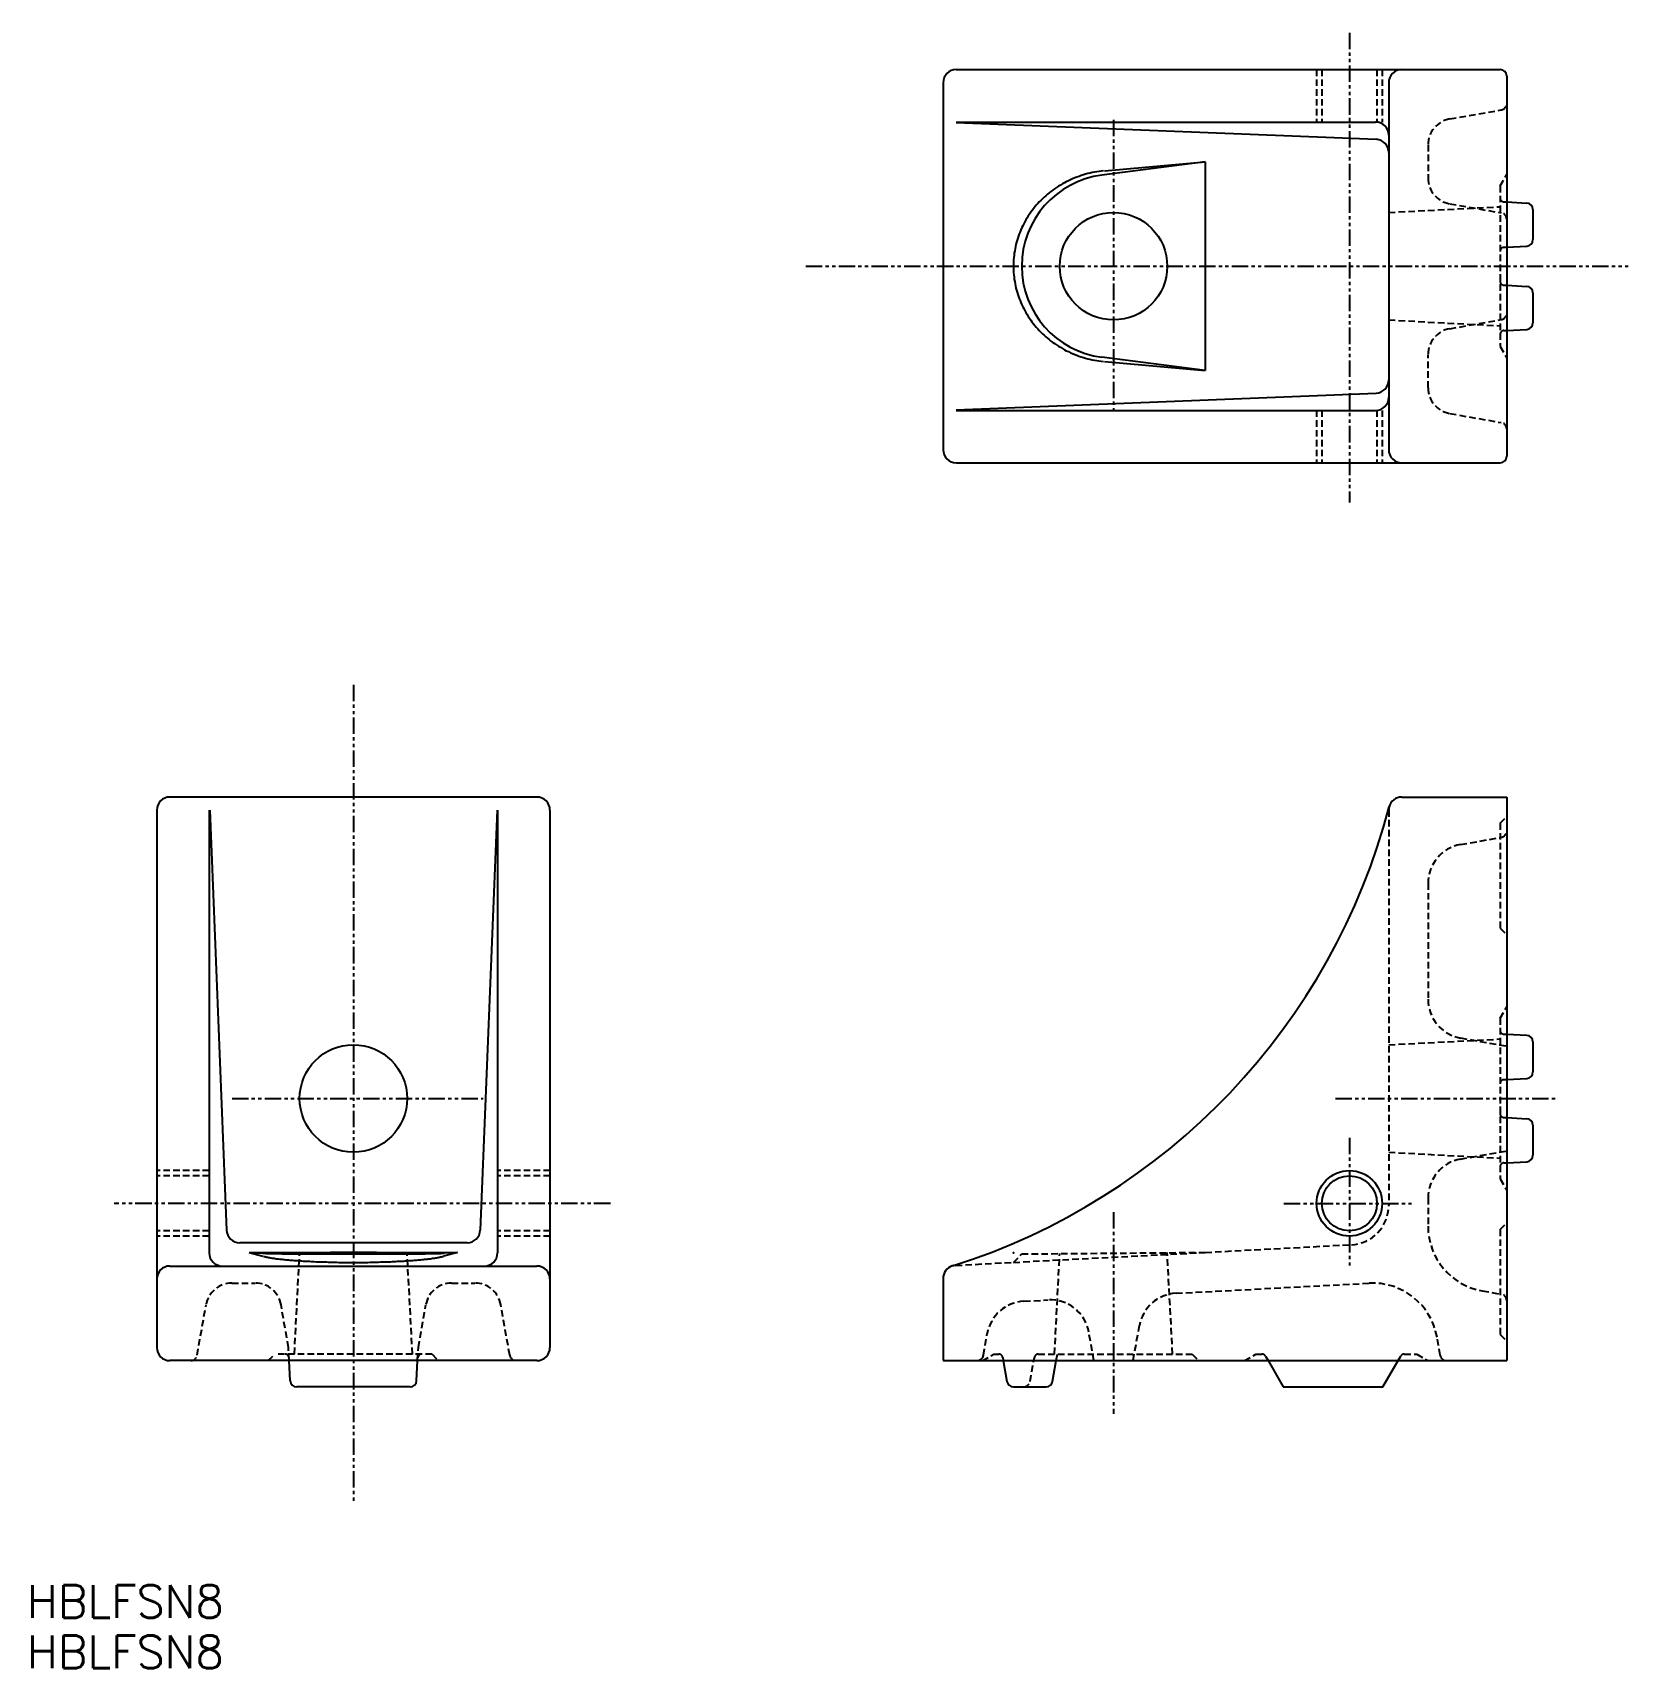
# Model space of a CAD drawing. Extents: x 2 to 124, y 3 to 128.
import ezdxf

# ---------------------------------------------------------------- set-up
doc = ezdxf.new("R2010")
doc.units = 0
doc.linetypes.add('DASHED', pattern=[0.75, 0.5, -0.25])
doc.linetypes.add('PHANTOM', pattern=[2.5, 1.25, -0.25, 0.25, -0.25, 0.25, -0.25])
doc.layers.get('0').update_dxf_attribs({"linetype": 'CONTINUOUS'})
doc.styles.get("Standard").update_dxf_attribs({"font": 'txt.shx', "bigfont": 'extfont2.shx'})

msp = doc.modelspace()

# ---------------------------------------------------------------- linework, layer by layer
at = {"color": 1, "linetype": 'PHANTOM'}
for p, q in [((102.76, 128.1), (102.76, 92.26)), ((84.76, 121.46), (84.76, 99.25)), ((61.29, 110.29), (124.04, 110.29)), ((26.76, 78.35), (26.76, 16.07)), ((17.5, 46.79), (36.67, 46.79)), ((101.7, 46.79), (118.54, 46.79)), ((102.76, 43.79), (102.76, 33.79)), ((46.37, 38.79), (8.5, 38.79)), ((97.76, 38.79), (107.76, 38.79)), ((84.76, 38.12), (84.76, 22.74))]:
    msp.add_line(p, q, dxfattribs=at)
at = {"color": 7, "linetype": 'CONTINUOUS'}
for p, q in [((72.76, 125.29), (114.26, 125.29)), ((114.76, 124.79), (114.76, 95.79)), ((71.76, 124.29), (71.76, 96.29)), ((105.76, 124.29), (105.76, 96.29)), ((72.76, 121.29), (104.76, 121.29)), ((72.76, 121.25), (104.8, 119.97)), ((91.76, 118.24), (83.88, 117.23)), ((84.07, 117.56), (91.76, 118.24)), ((91.76, 118.24), (91.76, 102.34)), ((114.76, 115.19), (116.29, 115.11)), ((116.76, 114.61), (116.76, 112.32)), ((114.76, 111.74), (116.29, 111.82)), ((114.76, 108.83), (116.29, 108.75)), ((116.76, 108.25), (116.76, 105.97)), ((114.76, 105.39), (116.29, 105.47)), ((91.76, 102.34), (83.88, 103.34)), ((84.07, 103.01), (91.76, 102.34)), ((72.76, 99.33), (104.8, 100.61)), ((72.76, 99.29), (104.76, 99.29)), ((72.76, 95.29), (114.26, 95.29)), ((11.76, 68.79), (11.76, 27.79)), ((40.76, 69.79), (12.76, 69.79)), ((15.76, 68.79), (15.76, 35.01)), ((15.8, 68.79), (17.09, 36.75)), ((37.72, 68.79), (36.44, 36.75)), ((37.76, 68.79), (37.76, 35.01)), ((41.76, 68.79), (41.76, 27.79)), ((106.76, 69.79), (114.76, 69.79)), ((114.76, 69.79), (114.76, 26.79)), ((114.76, 51.69), (116.29, 51.61)), ((116.76, 51.11), (116.76, 48.82)), ((114.76, 48.24), (116.29, 48.32)), ((114.76, 48.24), (114.76, 45.33)), ((114.76, 45.33), (114.76, 42.79)), ((114.76, 45.33), (116.29, 45.25)), ((116.76, 44.75), (116.76, 42.47)), ((114.76, 41.89), (116.29, 41.97)), ((35.44, 35.79), (18.09, 35.79)), ((18.82, 35.05), (19.86, 34.76)), ((18.82, 35.05), (19.82, 34.99)), ((18.82, 35.05), (34.71, 35.05)), ((34.71, 35.05), (33.67, 34.76)), ((34.71, 35.05), (33.71, 34.99)), ((12.76, 34.01), (40.76, 34.01)), ((71.76, 33.06), (71.76, 26.79)), ((40.76, 26.79), (12.76, 26.79)), ((21.94, 25.26), (21.86, 26.79)), ((31.58, 25.26), (31.66, 26.79)), ((71.76, 26.79), (114.76, 26.79)), ((76.35, 26.79), (76.63, 25.2)), ((80.11, 25.2), (80.39, 26.79)), ((96.55, 26.79), (97.71, 24.79)), ((105.32, 24.79), (106.48, 26.79)), ((31.09, 24.79), (22.44, 24.79)), ((77.12, 24.79), (79.62, 24.79)), ((97.71, 24.79), (105.32, 24.79))]:
    msp.add_line(p, q, dxfattribs=at)
at = {"color": 3, "linetype": 'DASHED'}
for p, q in [((100.26, 125.29), (100.26, 121.29)), ((100.66, 125.29), (100.66, 121.29)), ((104.86, 125.29), (104.86, 121.29)), ((105.26, 125.29), (105.26, 121.29)), ((110.42, 121.52), (114.35, 122.21)), ((108.76, 119.55), (108.76, 117.02)), ((114.26, 116.42), (114.76, 117.29)), ((114.26, 116.42), (114.26, 104.15)), ((105.76, 114.39), (114.26, 114.83)), ((110.42, 115.05), (114.35, 114.36)), ((114.55, 115.2), (114.76, 115.19)), ((114.55, 111.73), (114.76, 111.74)), ((114.55, 108.84), (114.76, 108.83)), ((105.76, 106.19), (114.26, 105.74)), ((110.42, 105.52), (114.35, 106.21)), ((114.55, 105.38), (114.76, 105.39)), ((114.26, 104.15), (114.76, 103.29)), ((108.76, 101.02), (108.76, 103.55)), ((100.26, 99.29), (100.26, 95.29)), ((100.66, 99.29), (100.66, 95.29)), ((104.86, 99.29), (104.86, 95.29)), ((105.26, 99.29), (105.26, 95.29)), ((110.42, 99.05), (114.35, 98.36)), ((105.76, 68.79), (105.76, 38.63)), ((114.26, 67.79), (114.76, 68.29)), ((114.26, 67.79), (114.26, 59.79)), ((111.24, 66.17), (114.35, 66.71)), ((108.76, 63.21), (108.76, 54.36)), ((114.26, 59.79), (114.76, 59.29)), ((114.26, 52.92), (114.76, 53.79)), ((114.26, 52.92), (114.26, 40.65)), ((105.76, 50.89), (114.26, 51.33)), ((111.24, 51.41), (114.76, 50.79)), ((114.55, 51.7), (114.76, 51.69)), ((114.76, 50.79), (114.76, 48.24)), ((114.55, 48.23), (114.76, 48.24)), ((114.55, 45.34), (114.76, 45.33)), ((105.76, 42.69), (114.26, 42.24)), ((111.24, 42.17), (114.76, 42.79)), ((15.76, 41.29), (11.76, 41.29)), ((41.76, 41.29), (37.76, 41.29)), ((114.55, 41.88), (114.76, 41.89)), ((15.76, 40.89), (11.76, 40.89)), ((41.76, 40.89), (37.76, 40.89)), ((114.26, 40.65), (114.76, 39.79)), ((108.76, 39.21), (108.76, 37.04)), ((15.76, 36.69), (11.76, 36.69)), ((15.76, 36.29), (11.76, 36.29)), ((41.76, 36.69), (37.76, 36.69)), ((41.76, 36.29), (37.76, 36.29)), ((114.26, 36.79), (114.76, 37.29)), ((114.26, 36.79), (114.26, 28.79)), ((22.26, 27.29), (22.66, 34.96)), ((31.27, 27.29), (30.86, 35.03)), ((77.12, 34.29), (91.76, 35.05)), ((77.76, 34.93), (91.76, 35.05)), ((80.26, 27.29), (80.66, 34.96)), ((89.27, 27.29), (88.86, 35.03)), ((91.76, 35.05), (102.92, 35.64)), ((72.71, 34.06), (77.12, 34.29)), ((77.12, 34.29), (77.76, 34.93)), ((17.49, 32.71), (19.27, 32.71)), ((34.26, 32.71), (36.04, 32.71)), ((89.53, 31.93), (104.26, 32.7)), ((77.93, 31.32), (79.77, 31.42)), ((112.9, 32.12), (114.35, 31.86)), ((14.84, 27.2), (15.52, 31.06)), ((21.81, 27.79), (21.24, 31.06)), ((31.72, 27.79), (32.29, 31.06)), ((38.69, 27.2), (38.01, 31.06)), ((74.84, 27.2), (75.13, 28.85)), ((83.26, 26.79), (82.88, 28.95)), ((86.26, 26.79), (86.74, 29.46)), ((114.26, 28.79), (114.76, 28.29)), ((21.86, 26.79), (21.81, 27.79)), ((31.66, 26.79), (31.72, 27.79)), ((109.69, 27.2), (109.45, 28.58)), ((20.26, 26.79), (20.76, 27.29)), ((32.76, 27.29), (20.76, 27.29)), ((32.76, 27.29), (33.26, 26.79)), ((74.76, 26.79), (75.63, 27.29)), ((75.63, 27.29), (76.01, 27.29)), ((76.31, 27.04), (76.35, 26.79)), ((78.4, 25.2), (78.72, 27.04)), ((79.02, 27.29), (90.76, 27.29)), ((80.39, 26.79), (80.48, 27.29)), ((90.76, 27.29), (91.26, 26.79)), ((94.76, 26.79), (95.63, 27.29)), ((95.63, 27.29), (96.09, 27.29)), ((96.35, 27.14), (96.55, 26.79)), ((106.48, 26.79), (106.68, 27.14)), ((106.94, 27.29), (107.9, 27.29)), ((107.9, 27.29), (108.76, 26.79))]:
    msp.add_line(p, q, dxfattribs=at)
at = {"color": 7, "linetype": 'CONTINUOUS'}
for points in [[(84, 117.56, 0), (83.83, 117.54, 0), (83.66, 117.52, 0), (83.48, 117.49, 0), (83.31, 117.46, 0), (83.14, 117.43, 0), (82.97, 117.39, 0), (82.8, 117.35, 0), (82.63, 117.3, 0), (82.46, 117.25, 0), (82.29, 117.2, 0), (82.13, 117.14, 0), (81.96, 117.08, 0), (81.8, 117.02, 0), (81.64, 116.95, 0), (81.48, 116.88, 0), (81.32, 116.81, 0), (81.16, 116.73, 0), (81.01, 116.65, 0), (80.86, 116.57, 0), (80.71, 116.48, 0), (80.56, 116.39, 0), (80.41, 116.3, 0), (80.27, 116.2, 0), (80.13, 116.1, 0), (79.99, 116, 0), (79.86, 115.89, 0), (79.72, 115.78, 0), (79.59, 115.67, 0), (79.46, 115.55, 0), (79.34, 115.43, 0), (79.22, 115.31, 0), (79.1, 115.19, 0), (78.98, 115.06, 0), (78.87, 114.94, 0), (78.76, 114.81, 0), (78.65, 114.67, 0), (78.55, 114.54, 0), (78.44, 114.4, 0), (78.35, 114.26, 0), (78.25, 114.12, 0), (78.16, 113.97, 0), (78.08, 113.83, 0), (77.99, 113.68, 0), (77.91, 113.53, 0), (77.84, 113.38, 0), (77.76, 113.23, 0), (77.7, 113.07, 0), (77.63, 112.92, 0), (77.57, 112.76, 0), (77.51, 112.6, 0), (77.46, 112.44, 0), (77.41, 112.28, 0), (77.36, 112.12, 0), (77.32, 111.95, 0), (77.28, 111.79, 0), (77.25, 111.62, 0), (77.22, 111.46, 0), (77.19, 111.29, 0), (77.17, 111.13, 0), (77.15, 110.96, 0), (77.14, 110.79, 0), (77.13, 110.62, 0), (77.12, 110.46, 0), (77.12, 110.29, 0), (77.12, 110.12, 0), (77.13, 109.95, 0), (77.14, 109.78, 0), (77.15, 109.62, 0), (77.17, 109.45, 0), (77.19, 109.28, 0), (77.22, 109.12, 0), (77.25, 108.95, 0), (77.28, 108.79, 0), (77.32, 108.62, 0), (77.36, 108.46, 0), (77.41, 108.3, 0), (77.46, 108.14, 0), (77.51, 107.98, 0), (77.57, 107.82, 0), (77.63, 107.66, 0), (77.7, 107.51, 0), (77.76, 107.35, 0), (77.84, 107.2, 0), (77.91, 107.05, 0), (77.99, 106.9, 0), (78.08, 106.75, 0), (78.16, 106.6, 0), (78.25, 106.46, 0), (78.35, 106.32, 0), (78.44, 106.18, 0), (78.54, 106.04, 0), (78.65, 105.9, 0), (78.76, 105.77, 0), (78.87, 105.64, 0), (78.98, 105.51, 0), (79.1, 105.39, 0), (79.21, 105.26, 0), (79.34, 105.14, 0), (79.46, 105.02, 0), (79.59, 104.91, 0), (79.72, 104.8, 0), (79.85, 104.69, 0), (79.99, 104.58, 0), (80.13, 104.48, 0), (80.27, 104.38, 0), (80.41, 104.28, 0), (80.56, 104.19, 0), (80.71, 104.1, 0), (80.86, 104.01, 0), (81.01, 103.92, 0), (81.16, 103.84, 0), (81.32, 103.77, 0), (81.48, 103.69, 0), (81.64, 103.62, 0), (81.8, 103.55, 0), (81.96, 103.49, 0), (82.12, 103.43, 0), (82.29, 103.38, 0), (82.46, 103.32, 0), (82.63, 103.27, 0), (82.79, 103.23, 0), (82.96, 103.19, 0), (83.14, 103.15, 0), (83.31, 103.12, 0), (83.48, 103.09, 0), (83.65, 103.06, 0), (83.83, 103.04, 0), (84, 103.02, 0)], [(19.83, 34.98, 0), (19.85, 34.98, 0), (19.88, 34.98, 0), (19.91, 34.98, 0), (19.94, 34.98, 0), (19.98, 34.98, 0), (20.02, 34.98, 0), (20.06, 34.98, 0), (20.11, 34.97, 0), (20.16, 34.97, 0), (20.21, 34.97, 0), (20.27, 34.97, 0), (20.33, 34.97, 0), (20.39, 34.97, 0), (20.46, 34.97, 0), (20.53, 34.97, 0), (20.6, 34.96, 0), (20.68, 34.96, 0), (20.76, 34.96, 0), (20.84, 34.96, 0), (20.93, 34.96, 0), (21.01, 34.96, 0), (21.11, 34.96, 0), (21.2, 34.96, 0), (21.3, 34.95, 0), (21.39, 34.95, 0), (21.5, 34.95, 0), (21.6, 34.95, 0), (21.71, 34.95, 0), (21.82, 34.95, 0), (21.93, 34.95, 0), (22.04, 34.95, 0), (22.16, 34.95, 0), (22.28, 34.95, 0), (22.4, 34.95, 0), (22.53, 34.94, 0), (22.65, 34.94, 0), (22.78, 34.94, 0), (22.91, 34.94, 0), (23.04, 34.94, 0), (23.18, 34.94, 0), (23.31, 34.94, 0), (23.45, 34.94, 0), (23.59, 34.94, 0), (23.73, 34.94, 0), (23.87, 34.94, 0), (24.01, 34.94, 0), (24.16, 34.94, 0), (24.3, 34.94, 0), (24.45, 34.94, 0), (24.6, 34.93, 0), (24.75, 34.93, 0), (24.9, 34.93, 0), (25.05, 34.93, 0), (25.21, 34.93, 0), (25.36, 34.93, 0), (25.51, 34.93, 0), (25.67, 34.93, 0), (25.82, 34.93, 0), (25.98, 34.93, 0), (26.13, 34.93, 0), (26.29, 34.93, 0), (26.45, 34.93, 0), (26.6, 34.93, 0), (26.76, 34.93, 0), (26.92, 34.93, 0), (27.07, 34.93, 0), (27.23, 34.93, 0), (27.39, 34.93, 0), (27.54, 34.93, 0), (27.7, 34.93, 0), (27.85, 34.93, 0), (28.01, 34.93, 0), (28.16, 34.93, 0), (28.32, 34.93, 0), (28.47, 34.93, 0), (28.62, 34.93, 0), (28.77, 34.93, 0), (28.92, 34.93, 0), (29.07, 34.94, 0), (29.22, 34.94, 0), (29.36, 34.94, 0), (29.51, 34.94, 0), (29.65, 34.94, 0), (29.79, 34.94, 0), (29.93, 34.94, 0), (30.07, 34.94, 0), (30.21, 34.94, 0), (30.35, 34.94, 0), (30.48, 34.94, 0), (30.61, 34.94, 0), (30.74, 34.94, 0), (30.87, 34.94, 0), (31, 34.94, 0), (31.12, 34.95, 0), (31.24, 34.95, 0), (31.36, 34.95, 0), (31.48, 34.95, 0), (31.59, 34.95, 0), (31.71, 34.95, 0), (31.82, 34.95, 0), (31.92, 34.95, 0), (32.03, 34.95, 0), (32.13, 34.95, 0), (32.23, 34.95, 0), (32.33, 34.96, 0), (32.42, 34.96, 0), (32.51, 34.96, 0), (32.6, 34.96, 0), (32.68, 34.96, 0), (32.77, 34.96, 0), (32.85, 34.96, 0), (32.92, 34.96, 0), (32.99, 34.97, 0), (33.06, 34.97, 0), (33.13, 34.97, 0), (33.19, 34.97, 0), (33.26, 34.97, 0), (33.31, 34.97, 0), (33.37, 34.97, 0), (33.42, 34.97, 0), (33.46, 34.98, 0), (33.51, 34.98, 0), (33.55, 34.98, 0), (33.59, 34.98, 0), (33.62, 34.98, 0), (33.65, 34.98, 0), (33.68, 34.98, 0), (33.7, 34.98, 0)], [(30.86, 34.99, 0), (30.86, 34.99, 0), (30.84, 35, 0), (30.82, 35, 0), (30.79, 35, 0), (30.74, 35, 0), (30.69, 35, 0), (30.62, 35.01, 0), (30.55, 35.01, 0), (30.47, 35.01, 0), (30.38, 35.01, 0), (30.28, 35.01, 0), (30.17, 35.01, 0), (30.06, 35.01, 0), (29.93, 35.02, 0), (29.8, 35.02, 0), (29.66, 35.02, 0), (29.52, 35.02, 0), (29.37, 35.02, 0), (29.21, 35.02, 0), (29.04, 35.02, 0), (28.87, 35.02, 0), (28.7, 35.02, 0), (28.52, 35.03, 0), (28.33, 35.03, 0), (28.15, 35.03, 0), (27.95, 35.03, 0), (27.76, 35.03, 0), (27.56, 35.03, 0), (27.37, 35.03, 0), (27.17, 35.03, 0), (26.97, 35.03, 0), (26.76, 35.03, 0), (26.56, 35.03, 0), (26.36, 35.03, 0), (26.16, 35.03, 0), (25.96, 35.03, 0), (25.77, 35.03, 0), (25.57, 35.03, 0), (25.38, 35.03, 0), (25.2, 35.03, 0), (25.01, 35.03, 0), (24.83, 35.02, 0), (24.66, 35.02, 0), (24.49, 35.02, 0), (24.32, 35.02, 0), (24.16, 35.02, 0), (24.01, 35.02, 0), (23.87, 35.02, 0), (23.73, 35.02, 0), (23.6, 35.02, 0), (23.47, 35.01, 0), (23.36, 35.01, 0), (23.25, 35.01, 0), (23.15, 35.01, 0), (23.06, 35.01, 0), (22.98, 35.01, 0), (22.9, 35.01, 0), (22.84, 35, 0), (22.79, 35, 0), (22.74, 35, 0), (22.71, 35, 0), (22.68, 35, 0), (22.67, 34.99, 0), (22.66, 34.99, 0), (22.67, 34.99, 0), (22.68, 34.99, 0), (22.71, 34.99, 0), (22.74, 34.99, 0), (22.79, 34.98, 0), (22.84, 34.98, 0), (22.9, 34.98, 0), (22.98, 34.98, 0), (23.06, 34.98, 0), (23.15, 34.98, 0), (23.25, 34.97, 0), (23.36, 34.97, 0), (23.47, 34.97, 0), (23.6, 34.97, 0), (23.73, 34.97, 0), (23.87, 34.97, 0), (24.01, 34.97, 0), (24.16, 34.97, 0), (24.32, 34.96, 0), (24.49, 34.96, 0), (24.66, 34.96, 0), (24.83, 34.96, 0), (25.01, 34.96, 0), (25.2, 34.96, 0), (25.38, 34.96, 0), (25.57, 34.96, 0), (25.77, 34.96, 0), (25.96, 34.96, 0), (26.16, 34.96, 0), (26.36, 34.96, 0), (26.56, 34.96, 0), (26.76, 34.96, 0), (26.97, 34.96, 0), (27.17, 34.96, 0), (27.37, 34.96, 0), (27.56, 34.96, 0), (27.76, 34.96, 0), (27.95, 34.96, 0), (28.15, 34.96, 0), (28.33, 34.96, 0), (28.52, 34.96, 0), (28.7, 34.96, 0), (28.87, 34.96, 0), (29.04, 34.96, 0), (29.21, 34.96, 0), (29.37, 34.97, 0), (29.52, 34.97, 0), (29.66, 34.97, 0), (29.8, 34.97, 0), (29.93, 34.97, 0), (30.06, 34.97, 0), (30.17, 34.97, 0), (30.28, 34.97, 0), (30.38, 34.98, 0), (30.47, 34.98, 0), (30.55, 34.98, 0), (30.62, 34.98, 0), (30.69, 34.98, 0), (30.74, 34.98, 0), (30.79, 34.99, 0), (30.82, 34.99, 0), (30.84, 34.99, 0), (30.86, 34.99, 0), (30.86, 34.99, 0)], [(19.9, 34.75, 0), (19.95, 34.74, 0), (20, 34.73, 0), (20.05, 34.71, 0), (20.11, 34.7, 0), (20.17, 34.69, 0), (20.23, 34.68, 0), (20.29, 34.67, 0), (20.36, 34.65, 0), (20.43, 34.64, 0), (20.5, 34.63, 0), (20.57, 34.62, 0), (20.64, 34.61, 0), (20.72, 34.6, 0), (20.8, 34.58, 0), (20.88, 34.57, 0), (20.97, 34.56, 0), (21.05, 34.55, 0), (21.14, 34.54, 0), (21.23, 34.53, 0), (21.32, 34.52, 0), (21.42, 34.51, 0), (21.51, 34.5, 0), (21.61, 34.49, 0), (21.71, 34.48, 0), (21.81, 34.47, 0), (21.92, 34.46, 0), (22.02, 34.46, 0), (22.13, 34.45, 0), (22.24, 34.44, 0), (22.35, 34.43, 0), (22.46, 34.42, 0), (22.57, 34.41, 0), (22.69, 34.41, 0), (22.8, 34.4, 0), (22.92, 34.39, 0), (23.04, 34.39, 0), (23.16, 34.38, 0), (23.28, 34.37, 0), (23.41, 34.37, 0), (23.53, 34.36, 0), (23.66, 34.35, 0), (23.78, 34.35, 0), (23.91, 34.34, 0), (24.04, 34.34, 0), (24.17, 34.33, 0), (24.3, 34.33, 0), (24.43, 34.32, 0), (24.57, 34.32, 0), (24.7, 34.32, 0), (24.83, 34.31, 0), (24.97, 34.31, 0), (25.1, 34.31, 0), (25.24, 34.3, 0), (25.38, 34.3, 0), (25.51, 34.3, 0), (25.65, 34.29, 0), (25.79, 34.29, 0), (25.93, 34.29, 0), (26.07, 34.29, 0), (26.2, 34.29, 0), (26.34, 34.29, 0), (26.48, 34.29, 0), (26.62, 34.29, 0), (26.76, 34.29, 0), (26.9, 34.29, 0), (27.04, 34.29, 0), (27.18, 34.29, 0), (27.32, 34.29, 0), (27.46, 34.29, 0), (27.6, 34.29, 0), (27.74, 34.29, 0), (27.87, 34.29, 0), (28.01, 34.3, 0), (28.15, 34.3, 0), (28.29, 34.3, 0), (28.42, 34.3, 0), (28.56, 34.31, 0), (28.69, 34.31, 0), (28.83, 34.32, 0), (28.96, 34.32, 0), (29.09, 34.32, 0), (29.22, 34.33, 0), (29.35, 34.33, 0), (29.48, 34.34, 0), (29.61, 34.34, 0), (29.74, 34.35, 0), (29.87, 34.35, 0), (29.99, 34.36, 0), (30.12, 34.37, 0), (30.24, 34.37, 0), (30.36, 34.38, 0), (30.48, 34.38, 0), (30.6, 34.39, 0), (30.72, 34.4, 0), (30.84, 34.41, 0), (30.95, 34.41, 0), (31.07, 34.42, 0), (31.18, 34.43, 0), (31.29, 34.44, 0), (31.4, 34.45, 0), (31.5, 34.46, 0), (31.61, 34.46, 0), (31.71, 34.47, 0), (31.82, 34.48, 0), (31.91, 34.49, 0), (32.01, 34.5, 0), (32.11, 34.51, 0), (32.2, 34.52, 0), (32.3, 34.53, 0), (32.39, 34.54, 0), (32.47, 34.55, 0), (32.56, 34.56, 0), (32.64, 34.57, 0), (32.72, 34.58, 0), (32.8, 34.6, 0), (32.88, 34.61, 0), (32.96, 34.62, 0), (33.03, 34.63, 0), (33.1, 34.64, 0), (33.17, 34.65, 0), (33.23, 34.66, 0), (33.3, 34.68, 0), (33.36, 34.69, 0), (33.42, 34.7, 0), (33.47, 34.71, 0), (33.53, 34.73, 0), (33.58, 34.74, 0), (33.63, 34.75, 0)]]:
    msp.add_polyline3d(points, dxfattribs=at)
for centre, radius in [((84.76, 110.29), 4.1), ((26.76, 46.79), 4.1), ((102.76, 38.79), 2.1)]:
    msp.add_circle(centre, radius, dxfattribs=at)
at = {"color": 3, "linetype": 'CONTINUOUS'}
msp.add_circle((102.76, 38.79), 2.5, dxfattribs=at)
at = {"color": 7, "linetype": 'CONTINUOUS'}
for centre, radius, start, end in [((72.76, 124.29), 1, 90, 180), ((106.76, 124.29), 1, 90, 180), ((114.26, 124.79), 0.5, 0, 90), ((104.76, 120.29), 1, 0, 90), ((104.76, 118.97), 1, 0, 87.7094), ((84.76, 110.29), 7, 97.263, 262.737), ((116.26, 114.61), 0.5, 0, 87), ((116.26, 112.32), 0.5, 273, 0), ((116.26, 108.25), 0.5, 0, 87), ((116.26, 105.97), 0.5, 273, 0), ((104.76, 101.61), 1, 272.2906, 0), ((104.76, 100.29), 1, 270, 0), ((72.76, 96.29), 1, 180, 270), ((106.76, 96.29), 1, 180, 270), ((114.26, 95.79), 0.5, 270, 0), ((12.76, 68.79), 1, 90, 180), ((40.76, 68.79), 1, 0, 90), ((57.43, 81.7), 50, 287.5042, 345.3395), ((106.76, 68.79), 1, 90, 165.3398), ((116.26, 51.11), 0.5, 0, 87), ((116.26, 48.82), 0.5, 273, 0), ((116.26, 44.75), 0.5, 0, 87), ((116.26, 42.47), 0.5, 273, 0), ((18.09, 36.79), 1, 182.2906, 270), ((35.44, 36.79), 1, 270, 357.7094), ((16.76, 35.01), 1, 180, 270), ((36.76, 35.01), 1, 270, 0), ((12.76, 33.01), 1, 90, 180), ((40.76, 33.01), 1, 0, 90), ((72.76, 33.06), 1, 107.504, 180), ((12.76, 27.79), 1, 180, 270), ((40.76, 27.79), 1, 270, 0), ((74.35, 27.29), 0.5, 270, 350), ((22.44, 25.29), 0.5, 183, 270), ((31.09, 25.29), 0.5, 270, 357), ((77.12, 25.29), 0.5, 190, 270), ((79.62, 25.29), 0.5, 270, 350)]:
    msp.add_arc(centre, radius, start, end, dxfattribs=at)
at = {"color": 3, "linetype": 'DASHED'}
for centre, radius, start, end in [((114.26, 122.71), 0.5, 280, 0), ((110.76, 119.55), 2, 100, 180), ((110.76, 117.02), 2, 180, 260), ((114.56, 115.5), 0.3, 180, 267), ((114.26, 113.87), 0.5, 0, 80), ((114.56, 111.43), 0.3, 93, 180), ((114.56, 109.14), 0.3, 180, 267), ((114.26, 106.71), 0.5, 280, 0), ((110.76, 103.55), 2, 100, 180), ((114.56, 105.08), 0.3, 93, 180), ((110.76, 101.02), 2, 180, 260), ((114.26, 97.87), 0.5, 0, 80), ((106.76, 68.79), 1, 165.3398, 180), ((111.76, 63.21), 3, 100, 180), ((114.26, 67.21), 0.5, 280, 0), ((111.76, 54.36), 3, 180, 260), ((114.56, 52), 0.3, 180, 267), ((114.56, 47.93), 0.3, 93, 180), ((114.56, 45.64), 0.3, 180, 267), ((111.76, 39.21), 3, 100, 180), ((114.56, 41.58), 0.3, 93, 180), ((102.76, 38.63), 3, 273, 0), ((113.76, 37.04), 5, 180, 260), ((72.76, 33.06), 1, 93, 107.4903), ((17.49, 30.71), 2, 90, 170), ((19.27, 30.71), 2, 10, 90), ((34.26, 30.71), 2, 90, 170), ((36.04, 30.71), 2, 10, 90), ((104.52, 27.71), 5, 10, 93), ((78.08, 28.33), 3, 93, 170), ((79.93, 28.43), 3, 10, 93), ((89.69, 28.94), 3, 93, 170), ((114.26, 31.37), 0.5, 0, 80), ((14.35, 27.29), 0.5, 270, 350), ((21.55, 26.99), 0.3, 3, 90), ((31.98, 26.99), 0.3, 90, 177), ((39.18, 27.29), 0.5, 190, 270), ((76.01, 26.99), 0.3, 10, 90), ((79.02, 26.99), 0.3, 90, 170), ((96.09, 26.99), 0.3, 30, 90), ((106.94, 26.99), 0.3, 90, 150), ((110.18, 27.29), 0.5, 190, 270), ((77.9, 25.29), 0.5, 270, 350)]:
    msp.add_arc(centre, radius, start, end, dxfattribs=at)
at = {"color": 7, "linetype": 'CONTINUOUS'}
msp.add_point((77.12, 35.02), dxfattribs=at)

# ---------------------------------------------------------------- texts
for p in [(1.86, 7.17), (1.86, 3.32)]:
    msp.add_text('HBLFSN8', height=2.5, dxfattribs=at).set_placement(p)

doc.saveas('drawing.dxf')
